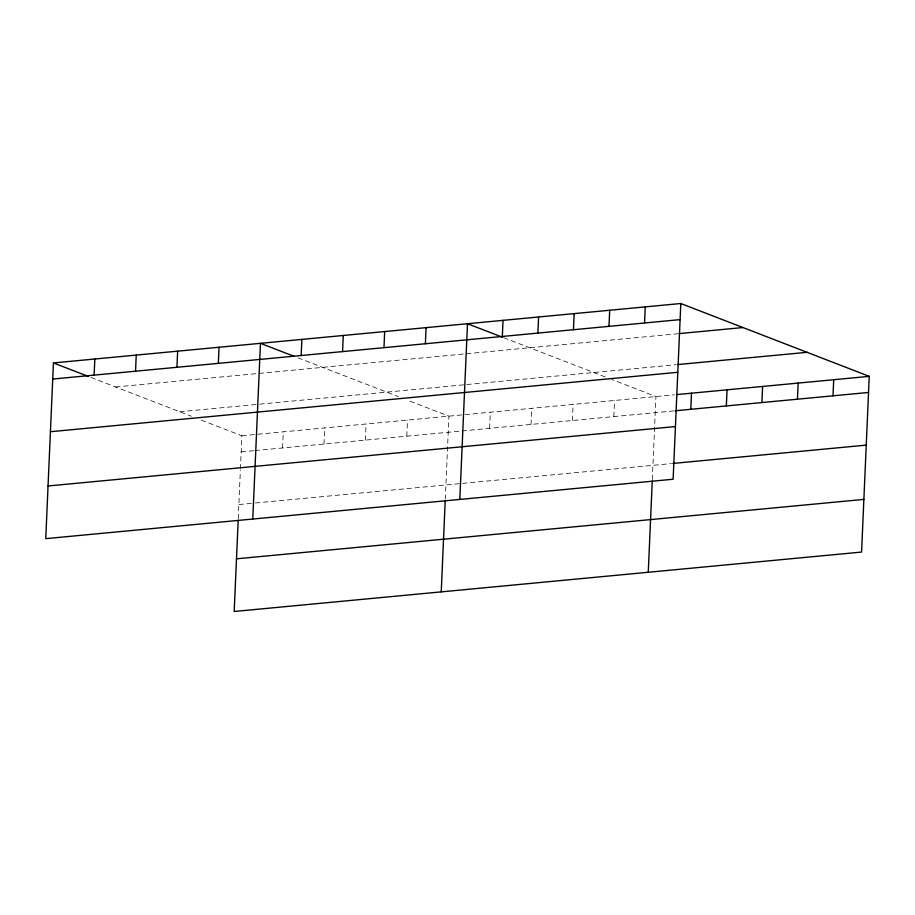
<?xml version="1.0" encoding="UTF-8"?>
<svg xmlns="http://www.w3.org/2000/svg" width="915" height="915" viewBox="0 0 915 915"><rect width="100%" height="100%" fill="white"/><g stroke="black" fill="none" stroke-linecap="round" stroke-linejoin="round"><path stroke-width="0.69" stroke-dasharray="4.58 3.43" d="M238.243 518.828L240.359 470.39M240.416 468.96L241.869 435.769L200.408 419.745M282.575 447.961L283.273 431.846M323.979 444.038L324.688 427.923M365.382 440.115L366.091 424M406.798 436.192L407.495 420.088M445.285 499.224L448.91 416.165L407.45 400.141M489.605 428.346L490.314 412.242M531.02 424.434L531.718 408.319M572.424 420.511L573.122 404.396M613.828 416.588L614.537 400.473M652.315 479.609L655.941 396.55L611.895 379.531M115.61 386.976L677.58 333.746M179.683 411.739L258.35 404.281M259.734 404.156L465.392 384.677M466.776 384.54L676.231 364.708M241.869 435.769L674.424 394.8M241.171 451.884L253.592 450.706M254.965 450.58L460.622 431.091M462.006 430.965L673.726 410.915M238.872 504.554L254.05 503.113M255.434 502.987L461.08 483.509M462.464 483.372L671.427 463.585M503.765 337.738L606.714 377.529M298.027 357.845L398.38 396.63M90.997 377.46L191.338 416.245"/><path stroke-width="1.37" d="M53.425 362.935L45.75 538.649L673.131 479.231L680.806 303.517L53.425 362.935L88.4 376.454M94.131 375.127L94.828 359.012M135.534 371.204L136.232 355.089M176.938 367.281L177.647 351.177M218.342 363.358L219.051 347.254M238.186 520.258L234.194 611.483L861.575 552.065L869.25 376.351L680.806 303.517M252.78 519.045L260.455 343.331L294.138 356.347M301.161 355.523L301.87 339.408M342.565 351.6L343.274 335.485M383.98 347.677L384.677 331.562M425.384 343.754L426.081 327.639M441.236 591.879L445.216 500.654M459.822 499.43L467.496 323.716L502.472 337.235M502.335 336.457L503.044 320.353M537.894 333.094L538.592 316.979M573.442 329.732L574.151 313.616M608.99 326.358L609.699 310.254M644.549 322.995L645.247 306.88M648.266 572.264L652.258 481.038M690.791 409.291L691.488 393.187M726.338 405.928L727.048 389.813M761.898 402.566L762.595 386.45M797.445 399.192L798.143 383.088M832.993 395.829L833.702 379.714M52.715 379.05L680.097 319.621M678.999 333.609L742.991 327.547M677.649 364.57L807.064 352.309M50.416 431.72L677.798 372.291M677.272 394.537L869.25 376.351M675.144 410.778L868.541 392.455M48.049 485.979L675.43 426.562M672.845 463.447L866.242 445.125M236.493 558.813L863.874 499.396"/></g></svg>
